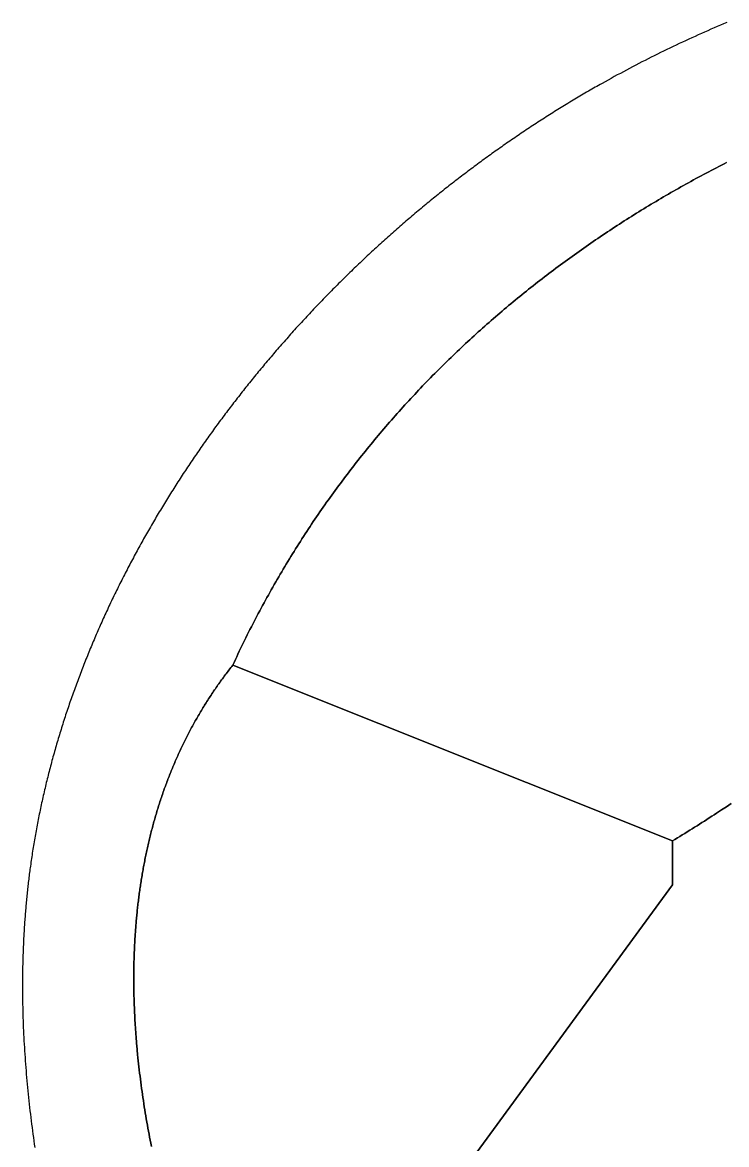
# Model space of a CAD drawing. Header units: millimetres. Extents: x -97041 to 275168, y -12500 to 263793.
# Drawn here: x -97041 to -78221, y 230085 to 260081 of the extents above; entities that cross this region are included whole.
import ezdxf

# ---------------------------------------------------------------- set-up
doc = ezdxf.new("R2010")
doc.units = ezdxf.units.MM
doc.layers.add('CLOSED_AREAS', color=7, linetype='Continuous')

msp = doc.modelspace()

# ---------------------------------------------------------------- linework, layer by layer
at = {"layer": 'CLOSED_AREAS'}
for points in [[(-78214.879, 260080.891), (-78300.154, 260044.794), (-78385.338, 260008.467), (-78470.429, 259971.909), (-78555.428, 259935.121), (-78640.333, 259898.1), (-78725.145, 259860.847), (-78809.862, 259823.361), (-78894.485, 259785.64), (-78979.013, 259747.685), (-79063.445, 259709.495), (-79147.78, 259671.068), (-79232.019, 259632.404), (-79316.161, 259593.502), (-79400.205, 259554.362), (-79484.151, 259514.982), (-79567.998, 259475.363), (-79651.745, 259435.503), (-79735.393, 259395.401), (-79818.941, 259355.057), (-79902.388, 259314.47), (-79985.733, 259273.64), (-80068.977, 259232.565), (-80152.118, 259191.245), (-80235.157, 259149.679), (-80318.092, 259107.867), (-80400.923, 259065.807), (-80483.65, 259023.499), (-80566.272, 258980.942), (-80648.789, 258938.135), (-80731.199, 258895.078), (-80813.504, 258851.77), (-80895.701, 258808.21), (-80977.791, 258764.398), (-81059.773, 258720.332), (-81141.647, 258676.013), (-81223.411, 258631.438), (-81305.067, 258586.608), (-81386.612, 258541.522), (-81468.047, 258496.178), (-81549.37, 258450.577), (-81595.223, 258424.724), (-81641.04, 258398.789), (-81686.821, 258372.772), (-81732.566, 258346.673), (-81778.274, 258320.492), (-81823.947, 258294.23), (-81869.583, 258267.886), (-81915.182, 258241.46), (-81960.745, 258214.954), (-82006.271, 258188.366), (-82051.759, 258161.697), (-82097.21, 258134.948), (-82142.624, 258108.118), (-82188, 258081.207), (-82233.339, 258054.215), (-82278.64, 258027.144), (-82323.902, 257999.992), (-82369.126, 257972.761), (-82414.312, 257945.449), (-82459.46, 257918.058), (-82504.569, 257890.587), (-82549.638, 257863.037), (-82594.669, 257835.407), (-82639.661, 257807.698), (-82684.613, 257779.91), (-82729.526, 257752.044), (-82774.399, 257724.098), (-82819.233, 257696.074), (-82864.026, 257667.971), (-82908.779, 257639.79), (-82953.492, 257611.531), (-82998.165, 257583.194), (-83042.797, 257554.779), (-83087.388, 257526.286), (-83131.938, 257497.715), (-83176.447, 257469.067), (-83220.915, 257440.341), (-83265.342, 257411.539), (-83309.727, 257382.659), (-83354.07, 257353.702), (-83398.372, 257324.668), (-83442.631, 257295.558), (-83486.848, 257266.371), (-83531.023, 257237.107), (-83575.155, 257207.768), (-83619.245, 257178.352), (-83663.292, 257148.86), (-83707.296, 257119.293), (-83751.257, 257089.649), (-83795.174, 257059.93), (-83839.048, 257030.136), (-83882.878, 257000.266), (-83926.665, 256970.321), (-83970.407, 256940.301), (-84014.106, 256910.207), (-84057.76, 256880.037), (-84101.37, 256849.793), (-84144.935, 256819.474), (-84188.456, 256789.081), (-84231.932, 256758.614), (-84275.362, 256728.072), (-84318.748, 256697.457), (-84362.088, 256666.768), (-84405.382, 256636.005), (-84448.631, 256605.169), (-84491.834, 256574.26), (-84534.991, 256543.277), (-84578.102, 256512.221), (-84621.167, 256481.092), (-84664.185, 256449.89), (-84707.156, 256418.616), (-84750.081, 256387.269), (-84792.958, 256355.85), (-84835.789, 256324.358), (-84878.572, 256292.794), (-84921.308, 256261.158), (-84963.996, 256229.451), (-85006.637, 256197.671), (-85049.23, 256165.82), (-85091.774, 256133.898), (-85134.271, 256101.904), (-85176.719, 256069.839), (-85219.118, 256037.704), (-85261.469, 256005.497), (-85303.771, 255973.219), (-85346.023, 255940.871), (-85388.227, 255908.452), (-85430.381, 255875.963), (-85472.486, 255843.404), (-85514.542, 255810.775), (-85556.547, 255778.076), (-85598.502, 255745.307), (-85640.408, 255712.468), (-85682.263, 255679.56), (-85724.067, 255646.583), (-85765.821, 255613.536), (-85807.525, 255580.42), (-85849.177, 255547.235), (-85890.778, 255513.982), (-85932.328, 255480.659), (-85973.827, 255447.268), (-86015.274, 255413.809), (-86056.669, 255380.282), (-86098.012, 255346.686), (-86139.304, 255313.022), (-86180.543, 255279.291), (-86221.73, 255245.492), (-86262.864, 255211.625), (-86303.946, 255177.691), (-86344.975, 255143.689), (-86385.951, 255109.62), (-86426.873, 255075.485), (-86467.743, 255041.282), (-86508.559, 255007.013), (-86549.321, 254972.677), (-86590.03, 254938.274), (-86630.684, 254903.805), (-86671.285, 254869.27), (-86711.831, 254834.669), (-86752.323, 254800.002), (-86792.761, 254765.27), (-86833.143, 254730.471), (-86873.471, 254695.607), (-86913.743, 254660.678), (-86953.961, 254625.683), (-86994.123, 254590.624), (-87034.23, 254555.499), (-87074.28, 254520.31), (-87114.275, 254485.056), (-87154.215, 254449.737), (-87194.097, 254414.354), (-87233.924, 254378.907), (-87273.694, 254343.395), (-87313.408, 254307.82), (-87353.064, 254272.181), (-87392.664, 254236.478), (-87432.206, 254200.711), (-87471.692, 254164.881), (-87511.12, 254128.988), (-87550.49, 254093.032), (-87589.803, 254057.012), (-87629.057, 254020.93), (-87668.254, 253984.785), (-87707.392, 253948.577), (-87746.472, 253912.307), (-87785.494, 253875.974), (-87824.456, 253839.58), (-87863.36, 253803.123), (-87902.205, 253766.604), (-87940.991, 253730.024), (-87979.717, 253693.382), (-88018.384, 253656.678), (-88056.991, 253619.913), (-88095.539, 253583.087), (-88134.026, 253546.2), (-88172.454, 253509.251), (-88210.821, 253472.242), (-88249.127, 253435.173), (-88287.373, 253398.042), (-88325.558, 253360.852), (-88363.683, 253323.601), (-88401.746, 253286.29), (-88439.748, 253248.919), (-88477.689, 253211.488), (-88515.568, 253173.997), (-88553.385, 253136.447), (-88591.14, 253098.837), (-88628.834, 253061.169), (-88666.465, 253023.441), (-88704.034, 252985.653), (-88741.54, 252947.808), (-88778.984, 252909.903), (-88816.365, 252871.94), (-88853.683, 252833.918), (-88890.938, 252795.838), (-88928.129, 252757.699), (-88965.257, 252719.503), (-89002.321, 252681.249), (-89039.322, 252642.937), (-89076.259, 252604.567), (-89113.131, 252566.14), (-89149.94, 252527.656), (-89186.684, 252489.114), (-89223.363, 252450.515), (-89259.977, 252411.859), (-89296.527, 252373.147), (-89333.012, 252334.377), (-89369.431, 252295.552), (-89405.785, 252256.669), (-89442.074, 252217.731), (-89478.297, 252178.736), (-89514.454, 252139.686), (-89550.545, 252100.58), (-89586.57, 252061.418), (-89622.528, 252022.2), (-89658.421, 251982.927), (-89694.246, 251943.598), (-89730.005, 251904.215), (-89765.696, 251864.776), (-89801.321, 251825.283), (-89836.878, 251785.735), (-89872.368, 251746.132), (-89907.791, 251706.475), (-89943.145, 251666.763), (-89978.432, 251626.998), (-90013.65, 251587.178), (-90048.801, 251547.304), (-90083.883, 251507.377), (-90118.896, 251467.396), (-90153.841, 251427.361), (-90188.717, 251387.273), (-90223.524, 251347.132), (-90258.262, 251306.938), (-90292.93, 251266.691), (-90327.529, 251226.391), (-90362.058, 251186.038), (-90396.518, 251145.633), (-90430.907, 251105.175), (-90465.226, 251064.665), (-90499.475, 251024.103), (-90533.654, 250983.489), (-90567.762, 250942.824), (-90601.799, 250902.106), (-90635.766, 250861.337), (-90669.661, 250820.517), (-90703.485, 250779.645), (-90737.237, 250738.722), (-90770.919, 250697.748), (-90804.528, 250656.723), (-90838.065, 250615.648), (-90871.531, 250574.522), (-90904.924, 250533.345), (-90938.245, 250492.118), (-90971.493, 250450.841), (-91004.669, 250409.514), (-91037.772, 250368.137), (-91070.802, 250326.711), (-91103.759, 250285.234), (-91136.642, 250243.708), (-91169.452, 250202.133), (-91202.188, 250160.509), (-91234.851, 250118.835), (-91267.44, 250077.113), (-91299.954, 250035.341), (-91332.395, 249993.521), (-91364.761, 249951.653), (-91397.052, 249909.736), (-91429.268, 249867.771), (-91461.41, 249825.758), (-91493.477, 249783.697), (-91525.468, 249741.588), (-91557.384, 249699.431), (-91589.225, 249657.227), (-91620.99, 249614.975), (-91652.679, 249572.676), (-91684.292, 249530.33), (-91715.829, 249487.937), (-91747.29, 249445.497), (-91778.674, 249403.01), (-91809.981, 249360.477), (-91841.212, 249317.897), (-91872.365, 249275.271), (-91903.442, 249232.599), (-91934.441, 249189.88), (-91965.363, 249147.116), (-91996.208, 249104.306), (-92026.974, 249061.451), (-92057.663, 249018.549), (-92088.274, 248975.603), (-92118.806, 248932.611), (-92149.26, 248889.575), (-92179.635, 248846.493), (-92209.932, 248803.367), (-92240.15, 248760.196), (-92270.289, 248716.98), (-92300.349, 248673.72), (-92330.329, 248630.416), (-92360.23, 248587.067), (-92390.051, 248543.675), (-92419.793, 248500.239), (-92449.454, 248456.759), (-92479.035, 248413.236), (-92508.537, 248369.669), (-92537.957, 248326.059), (-92567.297, 248282.405), (-92596.556, 248238.709), (-92625.735, 248194.97), (-92654.832, 248151.188), (-92683.848, 248107.364), (-92712.783, 248063.497), (-92741.636, 248019.588), (-92770.407, 247975.637), (-92799.096, 247931.643), (-92827.704, 247887.608), (-92856.229, 247843.531), (-92884.672, 247799.412), (-92913.032, 247755.252), (-92941.31, 247711.051), (-92969.505, 247666.808), (-92997.617, 247622.524), (-93025.646, 247578.199), (-93053.591, 247533.834), (-93081.453, 247489.428), (-93109.232, 247444.981), (-93136.926, 247400.494), (-93164.537, 247355.967), (-93192.063, 247311.4), (-93219.506, 247266.792), (-93246.864, 247222.145), (-93274.137, 247177.458), (-93301.326, 247132.732), (-93328.429, 247087.966), (-93355.448, 247043.161), (-93382.381, 246998.317), (-93409.23, 246953.433), (-93435.992, 246908.511), (-93462.669, 246863.551), (-93489.26, 246818.551), (-93515.765, 246773.513), (-93542.184, 246728.437), (-93568.517, 246683.323), (-93594.763, 246638.171), (-93620.922, 246592.98), (-93646.995, 246547.752), (-93672.98, 246502.487), (-93698.879, 246457.184), (-93724.69, 246411.843), (-93750.414, 246366.466), (-93776.051, 246321.051), (-93801.599, 246275.599), (-93827.06, 246230.111), (-93852.433, 246184.586), (-93877.717, 246139.024), (-93902.913, 246093.426), (-93928.02, 246047.792), (-93953.039, 246002.122), (-93977.969, 245956.416), (-94002.81, 245910.674), (-94027.562, 245864.896), (-94052.224, 245819.083), (-94076.797, 245773.234), (-94101.28, 245727.35), (-94125.674, 245681.431), (-94149.977, 245635.477), (-94174.19, 245589.488), (-94198.313, 245543.464), (-94222.346, 245497.406), (-94246.288, 245451.313), (-94270.139, 245405.186), (-94293.9, 245359.025), (-94317.569, 245312.83), (-94341.147, 245266.601), (-94364.633, 245220.338), (-94388.028, 245174.042), (-94411.332, 245127.712), (-94434.543, 245081.349), (-94457.663, 245034.952), (-94480.69, 244988.523), (-94503.625, 244942.06), (-94526.467, 244895.565), (-94549.217, 244849.037), (-94571.874, 244802.477), (-94594.438, 244755.884), (-94616.908, 244709.259), (-94639.286, 244662.602), (-94661.57, 244615.913), (-94683.76, 244569.192), (-94705.857, 244522.44), (-94727.859, 244475.656), (-94749.768, 244428.84), (-94771.582, 244381.994), (-94793.302, 244335.116), (-94814.928, 244288.207), (-94836.458, 244241.267), (-94857.894, 244194.297), (-94879.235, 244147.296), (-94900.48, 244100.265), (-94921.63, 244053.203), (-94942.685, 244006.111), (-94963.644, 243958.989), (-94984.507, 243911.837), (-95005.274, 243864.656), (-95025.944, 243817.445), (-95046.519, 243770.204), (-95066.997, 243722.934), (-95087.379, 243675.635), (-95107.663, 243628.307), (-95127.851, 243580.95), (-95147.942, 243533.564), (-95167.935, 243486.149), (-95187.831, 243438.706), (-95207.629, 243391.235), (-95227.33, 243343.735), (-95246.932, 243296.208), (-95266.437, 243248.652), (-95285.843, 243201.069), (-95305.151, 243153.457), (-95324.361, 243105.819), (-95343.471, 243058.153), (-95362.483, 243010.459), (-95381.396, 242962.739), (-95400.21, 242914.991), (-95418.924, 242867.217), (-95437.539, 242819.416), (-95456.054, 242771.589), (-95474.47, 242723.735), (-95492.785, 242675.854), (-95511, 242627.948), (-95529.115, 242580.015), (-95547.13, 242532.057), (-95565.044, 242484.073), (-95582.857, 242436.063), (-95600.57, 242388.028), (-95618.181, 242339.968), (-95635.691, 242291.882), (-95653.099, 242243.771), (-95670.406, 242195.635), (-95687.612, 242147.475), (-95704.715, 242099.29), (-95721.717, 242051.08), (-95738.616, 242002.846), (-95755.413, 241954.588), (-95772.107, 241906.306), (-95788.699, 241858), (-95805.188, 241809.67), (-95821.573, 241761.316), (-95837.856, 241712.939), (-95854.036, 241664.538), (-95870.112, 241616.115), (-95886.084, 241567.668), (-95901.952, 241519.198), (-95917.717, 241470.705), (-95933.378, 241422.189), (-95948.934, 241373.651), (-95964.386, 241325.091), (-95979.733, 241276.508), (-95994.976, 241227.903), (-96010.113, 241179.276), (-96025.146, 241130.627), (-96040.073, 241081.957), (-96054.896, 241033.265), (-96069.612, 240984.551), (-96084.223, 240935.816), (-96098.728, 240887.06), (-96113.127, 240838.283), (-96127.42, 240789.485), (-96141.606, 240740.666), (-96155.686, 240691.826), (-96169.66, 240642.966), (-96183.527, 240594.086), (-96197.286, 240545.185), (-96210.939, 240496.265), (-96224.484, 240447.324), (-96237.922, 240398.364), (-96251.252, 240349.384), (-96264.475, 240300.384), (-96277.589, 240251.365), (-96290.596, 240202.327), (-96303.494, 240153.27), (-96316.284, 240104.193), (-96328.966, 240055.098), (-96341.538, 240005.984), (-96354.002, 239956.852), (-96366.357, 239907.701), (-96378.603, 239858.532), (-96390.739, 239809.345), (-96402.766, 239760.139), (-96414.683, 239710.916), (-96426.491, 239661.675), (-96438.188, 239612.417), (-96449.775, 239563.141), (-96461.252, 239513.848), (-96472.619, 239464.537), (-96483.875, 239415.21), (-96495.02, 239365.865), (-96506.054, 239316.504), (-96516.977, 239267.126), (-96527.789, 239217.732), (-96538.49, 239168.321), (-96549.079, 239118.894), (-96559.556, 239069.451), (-96569.922, 239019.993), (-96580.175, 238970.518), (-96590.316, 238921.028), (-96600.345, 238871.522), (-96610.261, 238822.001), (-96620.065, 238772.464), (-96629.756, 238722.912), (-96639.334, 238673.346), (-96648.798, 238623.764), (-96658.15, 238574.168), (-96667.388, 238524.558), (-96676.512, 238474.933), (-96685.523, 238425.293), (-96694.419, 238375.64), (-96703.202, 238325.972), (-96711.87, 238276.291), (-96720.424, 238226.596), (-96728.863, 238176.887), (-96737.188, 238127.165), (-96745.397, 238077.429), (-96753.492, 238027.681), (-96761.471, 237977.919), (-96769.335, 237928.144), (-96777.084, 237878.357), (-96784.717, 237828.557), (-96792.234, 237778.745), (-96799.635, 237728.92), (-96806.92, 237679.083), (-96814.088, 237629.234), (-96821.14, 237579.373), (-96828.075, 237529.5), (-96834.051, 237485.828), (-96839.938, 237442.146), (-96845.736, 237398.456), (-96851.444, 237354.758), (-96857.064, 237311.05), (-96862.595, 237267.334), (-96868.038, 237223.609), (-96873.392, 237179.875), (-96878.659, 237136.133), (-96883.838, 237092.382), (-96888.929, 237048.622), (-96893.932, 237004.854), (-96898.849, 236961.078), (-96903.678, 236917.293), (-96908.42, 236873.5), (-96913.076, 236829.698), (-96917.645, 236785.888), (-96922.127, 236742.07), (-96926.524, 236698.244), (-96930.835, 236654.409), (-96935.059, 236610.567), (-96939.198, 236566.716), (-96943.252, 236522.857), (-96947.221, 236478.99), (-96951.104, 236435.115), (-96954.903, 236391.232), (-96958.617, 236347.342), (-96962.246, 236303.443), (-96965.792, 236259.536), (-96969.253, 236215.622), (-96972.63, 236171.7), (-96975.923, 236127.771), (-96979.133, 236083.833), (-96982.26, 236039.888), (-96985.303, 235995.935), (-96988.263, 235951.975), (-96991.141, 235908.008), (-96993.936, 235864.032), (-96996.648, 235820.05), (-96999.279, 235776.06), (-97001.827, 235732.062), (-97004.293, 235688.058), (-97006.678, 235644.046), (-97008.981, 235600.027), (-97011.203, 235556), (-97013.344, 235511.967), (-97015.403, 235467.926), (-97017.383, 235423.878), (-97019.281, 235379.823), (-97021.099, 235335.761), (-97022.837, 235291.693), (-97024.495, 235247.617), (-97026.073, 235203.534), (-97027.572, 235159.445), (-97028.991, 235115.349), (-97030.33, 235071.245), (-97031.591, 235027.136), (-97032.773, 234983.019), (-97033.876, 234938.896), (-97034.901, 234894.766), (-97035.847, 234850.63), (-97036.715, 234806.487), (-97037.505, 234762.338), (-97038.218, 234718.182), (-97038.853, 234674.02), (-97039.41, 234629.852), (-97039.89, 234585.677), (-97040.294, 234541.495), (-97040.62, 234497.308), (-97040.87, 234453.114), (-97041.043, 234408.915), (-97041.14, 234364.709), (-97041.161, 234320.496), (-97041.106, 234276.278), (-97040.976, 234232.054), (-97040.769, 234187.824), (-97040.488, 234143.588), (-97040.131, 234099.346), (-97039.193, 234010.845), (-97037.957, 233922.32), (-97036.423, 233833.772), (-97034.595, 233745.202), (-97032.472, 233656.61), (-97030.057, 233567.996), (-97027.351, 233479.361), (-97024.356, 233390.704), (-97021.073, 233302.026), (-97017.503, 233213.328), (-97013.649, 233124.609), (-97009.511, 233035.871), (-97005.091, 232947.112), (-97000.39, 232858.335), (-96995.411, 232769.538), (-96990.154, 232680.723), (-96984.621, 232591.889), (-96978.814, 232503.037), (-96972.734, 232414.167), (-96966.382, 232325.28), (-96959.76, 232236.376), (-96952.87, 232147.455), (-96945.713, 232058.517), (-96938.29, 231969.563), (-96930.603, 231880.594), (-96922.653, 231791.608), (-96914.443, 231702.608), (-96905.973, 231613.593), (-96897.245, 231524.562), (-96888.26, 231435.518), (-96879.02, 231346.46), (-96869.527, 231257.388), (-96859.781, 231168.302), (-96849.785, 231079.204), (-96839.54, 230990.093), (-96829.047, 230900.969), (-96818.308, 230811.833), (-96807.325, 230722.686), (-96796.098, 230633.527), (-96784.63, 230544.357), (-96772.921, 230455.176), (-96760.974, 230365.985), (-96748.79, 230276.783), (-96736.37, 230187.571), (-96723.715, 230098.35), (-96710.828, 230009.12)], [(-93594.172, 230036.944), (-93610.233, 230118.062), (-93626.052, 230199.239), (-93641.628, 230280.473), (-93656.959, 230361.764), (-93672.042, 230443.108), (-93686.876, 230524.504), (-93701.459, 230605.95), (-93715.787, 230687.444), (-93729.86, 230768.984), (-93743.676, 230850.569), (-93757.231, 230932.196), (-93770.525, 231013.864), (-93783.555, 231095.57), (-93796.319, 231177.314), (-93808.815, 231259.092), (-93821.04, 231340.903), (-93832.994, 231422.745), (-93844.674, 231504.616), (-93856.077, 231586.515), (-93867.203, 231668.439), (-93878.047, 231750.387), (-93888.61, 231832.356), (-93898.888, 231914.345), (-93908.88, 231996.352), (-93918.583, 232078.375), (-93927.996, 232160.412), (-93937.116, 232242.461), (-93945.941, 232324.521), (-93954.469, 232406.589), (-93962.699, 232488.663), (-93966.701, 232529.702), (-93970.628, 232570.742), (-93974.479, 232611.783), (-93978.254, 232652.824), (-93981.953, 232693.865), (-93985.575, 232734.906), (-93989.121, 232775.947), (-93992.589, 232816.988), (-93995.981, 232858.027), (-93999.295, 232899.066), (-94002.531, 232940.104), (-94005.688, 232981.14), (-94008.768, 233022.174), (-94011.769, 233063.207), (-94014.692, 233104.237), (-94017.535, 233145.265), (-94020.299, 233186.29), (-94022.983, 233227.313), (-94025.588, 233268.332), (-94028.112, 233309.348), (-94030.556, 233350.361), (-94032.92, 233391.369), (-94035.203, 233432.374), (-94037.404, 233473.374), (-94039.524, 233514.37), (-94041.563, 233555.361), (-94043.519, 233596.347), (-94045.394, 233637.328), (-94047.186, 233678.303), (-94048.896, 233719.273), (-94050.522, 233760.236), (-94052.066, 233801.194), (-94053.526, 233842.145), (-94054.902, 233883.089), (-94056.194, 233924.027), (-94057.402, 233964.957), (-94058.526, 234005.88), (-94059.565, 234046.796), (-94060.519, 234087.703), (-94061.388, 234128.603), (-94062.171, 234169.494), (-94062.869, 234210.377), (-94063.481, 234251.251), (-94064.006, 234292.115), (-94064.445, 234332.971), (-94064.797, 234373.817), (-94065.062, 234414.654), (-94065.24, 234455.48), (-94065.33, 234496.296), (-94065.333, 234537.102), (-94065.247, 234577.897), (-94065.073, 234618.682), (-94064.811, 234659.455), (-94064.46, 234700.216), (-94064.02, 234740.967), (-94063.49, 234781.705), (-94062.871, 234822.431), (-94062.162, 234863.145), (-94061.363, 234903.846), (-94060.473, 234944.535), (-94059.493, 234985.21), (-94058.422, 235025.872), (-94057.26, 235066.521), (-94056.007, 235107.156), (-94054.662, 235147.777), (-94053.225, 235188.383), (-94051.695, 235228.976), (-94050.074, 235269.553), (-94048.36, 235310.116), (-94046.553, 235350.663), (-94044.652, 235391.195), (-94042.659, 235431.712), (-94040.571, 235472.212), (-94038.39, 235512.697), (-94036.114, 235553.165), (-94033.744, 235593.616), (-94031.279, 235634.051), (-94028.72, 235674.469), (-94026.065, 235714.869), (-94023.314, 235755.252), (-94020.468, 235795.617), (-94017.526, 235835.964), (-94014.487, 235876.292), (-94011.352, 235916.603), (-94008.121, 235956.894), (-94004.792, 235997.167), (-94001.366, 236037.421), (-93997.842, 236077.655), (-93994.221, 236117.869), (-93990.502, 236158.063), (-93986.684, 236198.238), (-93982.767, 236238.392), (-93978.752, 236278.525), (-93974.638, 236318.638), (-93970.425, 236358.729), (-93966.111, 236398.799), (-93961.698, 236438.848), (-93957.185, 236478.875), (-93952.572, 236518.879), (-93947.858, 236558.862), (-93943.043, 236598.822), (-93938.127, 236638.759), (-93933.109, 236678.674), (-93927.99, 236718.565), (-93922.769, 236758.432), (-93917.446, 236798.276), (-93912.02, 236838.096), (-93906.492, 236877.892), (-93900.861, 236917.664), (-93895.126, 236957.411), (-93889.288, 236997.133), (-93883.347, 237036.83), (-93877.301, 237076.501), (-93871.152, 237116.147), (-93864.897, 237155.768), (-93858.538, 237195.362), (-93852.075, 237234.93), (-93845.505, 237274.471), (-93838.831, 237313.986), (-93832.05, 237353.473), (-93825.164, 237392.934), (-93818.171, 237432.367), (-93811.072, 237471.772), (-93803.866, 237511.149), (-93796.553, 237550.499), (-93789.133, 237589.819), (-93781.605, 237629.111), (-93773.969, 237668.375), (-93766.225, 237707.609), (-93758.373, 237746.813), (-93750.413, 237785.989), (-93742.343, 237825.134), (-93734.165, 237864.249), (-93725.877, 237903.334), (-93717.479, 237942.388), (-93708.972, 237981.412), (-93700.354, 238020.405), (-93691.626, 238059.366), (-93682.788, 238098.296), (-93673.838, 238137.194), (-93664.778, 238176.06), (-93655.606, 238214.894), (-93646.322, 238253.696), (-93636.927, 238292.465), (-93627.419, 238331.201), (-93617.799, 238369.904), (-93608.066, 238408.573), (-93598.22, 238447.209), (-93588.261, 238485.811), (-93578.189, 238524.379), (-93568.003, 238562.913), (-93557.703, 238601.412), (-93547.289, 238639.876), (-93536.76, 238678.305), (-93526.116, 238716.699), (-93515.358, 238755.058), (-93504.484, 238793.381), (-93493.495, 238831.667), (-93482.39, 238869.918), (-93471.169, 238908.132), (-93459.831, 238946.309), (-93448.377, 238984.45), (-93436.807, 239022.553), (-93425.119, 239060.619), (-93413.314, 239098.647), (-93401.391, 239136.638), (-93389.351, 239174.59), (-93377.192, 239212.504), (-93364.916, 239250.379), (-93352.52, 239288.216), (-93340.006, 239326.014), (-93327.373, 239363.772), (-93314.62, 239401.49), (-93301.748, 239439.169), (-93288.755, 239476.808), (-93275.643, 239514.407), (-93262.41, 239551.965), (-93249.057, 239589.483), (-93235.583, 239626.959), (-93221.987, 239664.395), (-93208.271, 239701.789), (-93194.432, 239739.141), (-93180.472, 239776.452), (-93166.389, 239813.72), (-93152.184, 239850.946), (-93137.856, 239888.129), (-93123.406, 239925.27), (-93108.832, 239962.367), (-93094.134, 239999.421), (-93079.313, 240036.432), (-93064.368, 240073.399), (-93049.299, 240110.321), (-93034.105, 240147.2), (-93018.787, 240184.034), (-93003.343, 240220.823), (-92987.774, 240257.568), (-92972.08, 240294.267), (-92956.26, 240330.921), (-92940.314, 240367.529), (-92924.241, 240404.091), (-92908.042, 240440.607), (-92891.717, 240477.076), (-92875.264, 240513.499), (-92858.684, 240549.875), (-92841.976, 240586.204), (-92825.14, 240622.486), (-92808.177, 240658.72), (-92791.085, 240694.906), (-92773.864, 240731.045), (-92756.515, 240767.135), (-92739.036, 240803.176), (-92721.428, 240839.169), (-92703.691, 240875.113), (-92685.823, 240911.007), (-92667.826, 240946.852), (-92649.698, 240982.648), (-92631.439, 241018.393), (-92613.05, 241054.088), (-92594.529, 241089.733), (-92575.877, 241125.328), (-92557.093, 241160.871), (-92538.178, 241196.363), (-92519.13, 241231.804), (-92499.949, 241267.193), (-92480.636, 241302.531), (-92461.19, 241337.816), (-92441.611, 241373.049), (-92421.898, 241408.23), (-92402.052, 241443.358), (-92382.071, 241478.433), (-92361.957, 241513.454), (-92341.708, 241548.422), (-92321.324, 241583.337), (-92300.805, 241618.197), (-92280.15, 241653.003), (-92259.361, 241687.755), (-92238.435, 241722.452), (-92217.374, 241757.095), (-92196.176, 241791.682), (-92174.841, 241826.213), (-92153.37, 241860.69), (-92131.762, 241895.11), (-92110.016, 241929.474), (-92088.133, 241963.782), (-92066.112, 241998.033), (-92043.952, 242032.228), (-92021.655, 242066.365), (-91999.219, 242100.446), (-91976.644, 242134.468), (-91953.93, 242168.433), (-91931.076, 242202.341), (-91908.083, 242236.189), (-91884.95, 242269.98), (-91861.677, 242303.711), (-91838.263, 242337.384), (-91814.709, 242370.998), (-91791.014, 242404.552), (-91767.177, 242438.047), (-91743.199, 242471.482), (-91719.08, 242504.856), (-91694.819, 242538.171), (-91670.415, 242571.424), (-91645.869, 242604.617), (-91621.18, 242637.749), (-91596.348, 242670.82), (-91571.373, 242703.829), (-91546.255, 242736.776), (-91520.993, 242769.661), (-91495.586, 242802.485), (-91470.036, 242835.245), (-91444.341, 242867.943), (-91418.501, 242900.578), (-91384.297, 242974.731), (-91349.904, 243048.72), (-91315.323, 243122.545), (-91280.553, 243196.206), (-91245.595, 243269.702), (-91210.45, 243343.035), (-91175.119, 243416.204), (-91139.6, 243489.209), (-91103.896, 243562.049), (-91068.005, 243634.726), (-91031.929, 243707.24), (-90995.669, 243779.589), (-90959.223, 243851.775), (-90922.594, 243923.797), (-90885.78, 243995.656), (-90848.784, 244067.351), (-90811.604, 244138.882), (-90774.242, 244210.25), (-90736.697, 244281.454), (-90698.971, 244352.496), (-90661.064, 244423.373), (-90622.975, 244494.088), (-90584.706, 244564.639), (-90546.257, 244635.027), (-90507.627, 244705.252), (-90468.819, 244775.313), (-90429.831, 244845.212), (-90390.665, 244914.948), (-90351.321, 244984.52), (-90311.799, 245053.93), (-90272.099, 245123.177), (-90232.223, 245192.261), (-90192.17, 245261.182), (-90151.941, 245329.94), (-90111.536, 245398.536), (-90070.955, 245466.969), (-90030.2, 245535.239), (-89989.27, 245603.347), (-89948.166, 245671.292), (-89906.888, 245739.075), (-89865.437, 245806.695), (-89823.812, 245874.153), (-89782.015, 245941.448), (-89740.046, 246008.581), (-89697.905, 246075.552), (-89655.593, 246142.361), (-89613.11, 246209.007), (-89570.456, 246275.491), (-89527.632, 246341.814), (-89484.638, 246407.974), (-89441.475, 246473.972), (-89398.143, 246539.808), (-89354.642, 246605.482), (-89310.973, 246670.995), (-89267.136, 246736.345), (-89223.132, 246801.534), (-89178.961, 246866.561), (-89134.623, 246931.426), (-89090.119, 246996.13), (-89045.449, 247060.672), (-89000.614, 247125.053), (-88955.614, 247189.272), (-88910.449, 247253.329), (-88865.12, 247317.225), (-88819.628, 247380.96), (-88773.971, 247444.534), (-88728.152, 247507.946), (-88682.171, 247571.197), (-88636.027, 247634.286), (-88589.721, 247697.215), (-88543.254, 247759.982), (-88496.626, 247822.588), (-88449.837, 247885.034), (-88402.888, 247947.318), (-88355.78, 248009.441), (-88308.512, 248071.404), (-88261.085, 248133.205), (-88213.499, 248194.846), (-88165.755, 248256.326), (-88117.853, 248317.646), (-88069.794, 248378.804), (-88021.578, 248439.802), (-87973.206, 248500.64), (-87924.677, 248561.317), (-87875.992, 248621.833), (-87827.152, 248682.189), (-87778.157, 248742.385), (-87729.007, 248802.42), (-87679.704, 248862.295), (-87630.246, 248922.01), (-87580.635, 248981.564), (-87530.871, 249040.959), (-87480.954, 249100.193), (-87430.885, 249159.267), (-87380.665, 249218.181), (-87330.293, 249276.935), (-87279.77, 249335.529), (-87229.096, 249393.963), (-87178.272, 249452.237), (-87127.298, 249510.352), (-87076.175, 249568.307), (-87024.903, 249626.102), (-86973.483, 249683.737), (-86921.914, 249741.212), (-86870.197, 249798.528), (-86818.333, 249855.685), (-86766.322, 249912.682), (-86714.164, 249969.519), (-86661.86, 250026.198), (-86609.411, 250082.716), (-86556.816, 250139.076), (-86504.075, 250195.276), (-86451.191, 250251.317), (-86398.162, 250307.198), (-86344.989, 250362.921), (-86291.673, 250418.484), (-86238.214, 250473.889), (-86184.612, 250529.134), (-86130.868, 250584.22), (-86076.982, 250639.148), (-86022.955, 250693.916), (-85968.787, 250748.526), (-85914.478, 250802.977), (-85860.029, 250857.269), (-85805.441, 250911.403), (-85750.712, 250965.377), (-85695.845, 251019.194), (-85640.839, 251072.851), (-85585.695, 251126.35), (-85530.414, 251179.691), (-85474.994, 251232.873), (-85419.438, 251285.897), (-85363.745, 251338.762), (-85307.916, 251391.469), (-85251.951, 251444.018), (-85195.851, 251496.409), (-85139.616, 251548.641), (-85083.246, 251600.716), (-85026.742, 251652.632), (-84970.104, 251704.39), (-84913.332, 251755.991), (-84856.428, 251807.433), (-84799.391, 251858.717), (-84742.222, 251909.844), (-84684.921, 251960.813), (-84627.488, 252011.624), (-84569.925, 252062.277), (-84512.231, 252112.773), (-84454.407, 252163.11), (-84396.453, 252213.291), (-84338.369, 252263.314), (-84280.157, 252313.179), (-84221.816, 252362.887), (-84163.346, 252412.437), (-84104.749, 252461.83), (-84046.025, 252511.066), (-83987.173, 252560.145), (-83928.195, 252609.066), (-83869.091, 252657.83), (-83809.86, 252706.437), (-83750.505, 252754.887), (-83691.024, 252803.179), (-83631.419, 252851.315), (-83571.689, 252899.294), (-83511.836, 252947.116), (-83451.859, 252994.781), (-83391.76, 253042.289), (-83331.537, 253089.64), (-83271.193, 253136.835), (-83210.726, 253183.873), (-83150.139, 253230.754), (-83089.43, 253277.479), (-83028.6, 253324.047), (-82967.651, 253370.459), (-82906.581, 253416.714), (-82845.392, 253462.813), (-82784.084, 253508.755), (-82722.658, 253554.541), (-82661.113, 253600.171), (-82599.45, 253645.644), (-82537.67, 253690.961), (-82475.773, 253736.122), (-82413.76, 253781.127), (-82351.63, 253825.976), (-82289.384, 253870.669), (-82227.023, 253915.206), (-82164.547, 253959.587), (-82101.956, 254003.812), (-82039.251, 254047.881), (-81976.432, 254091.794), (-81913.5, 254135.552), (-81850.455, 254179.154), (-81787.297, 254222.6), (-81724.027, 254265.891), (-81660.645, 254309.026), (-81597.152, 254352.005), (-81533.547, 254394.829), (-81469.832, 254437.498), (-81406.007, 254480.011), (-81342.072, 254522.369), (-81278.028, 254564.572), (-81213.874, 254606.619), (-81149.612, 254648.511), (-81085.242, 254690.248), (-81020.764, 254731.829), (-80956.178, 254773.256), (-80891.485, 254814.527), (-80826.686, 254855.644), (-80761.781, 254896.606), (-80696.769, 254937.412), (-80631.653, 254978.064), (-80566.431, 255018.561), (-80501.104, 255058.903), (-80435.674, 255099.091), (-80370.139, 255139.124), (-80304.501, 255179.002), (-80238.761, 255218.725), (-80172.917, 255258.294), (-80106.971, 255297.709), (-80040.924, 255336.969), (-79974.775, 255376.074), (-79908.525, 255415.026), (-79842.174, 255453.823), (-79775.723, 255492.465), (-79709.172, 255530.954), (-79642.522, 255569.288), (-79575.773, 255607.468), (-79508.925, 255645.494), (-79441.979, 255683.366), (-79374.935, 255721.083), (-79307.794, 255758.647), (-79240.555, 255796.057), (-79173.22, 255833.313), (-79105.789, 255870.415), (-79038.262, 255907.364), (-78970.639, 255944.159), (-78902.922, 255980.799), (-78835.11, 256017.287), (-78767.203, 256053.62), (-78699.203, 256089.801), (-78631.109, 256125.827), (-78562.923, 256161.7), (-78494.643, 256197.42), (-78426.272, 256232.986), (-78357.808, 256268.399), (-78289.254, 256303.659), (-78220.608, 256338.765)], [(-78220.608, 256338.765), (-78289.254, 256303.659), (-78357.808, 256268.399), (-78426.272, 256232.986), (-78494.643, 256197.42), (-78562.923, 256161.7), (-78631.109, 256125.827), (-78699.203, 256089.801), (-78767.203, 256053.62), (-78835.11, 256017.287), (-78902.922, 255980.799), (-78970.639, 255944.159), (-79038.262, 255907.364), (-79105.789, 255870.415), (-79173.22, 255833.313), (-79240.555, 255796.057), (-79307.794, 255758.647), (-79374.935, 255721.083), (-79441.979, 255683.366), (-79508.925, 255645.494), (-79575.773, 255607.468), (-79642.522, 255569.288), (-79709.172, 255530.954), (-79775.723, 255492.465), (-79842.174, 255453.823), (-79908.525, 255415.026), (-79974.775, 255376.074), (-80040.924, 255336.969), (-80106.971, 255297.709), (-80172.917, 255258.294), (-80238.761, 255218.725), (-80304.501, 255179.002), (-80370.139, 255139.124), (-80435.674, 255099.091), (-80501.104, 255058.903), (-80566.431, 255018.561), (-80631.653, 254978.064), (-80696.769, 254937.412), (-80761.781, 254896.606), (-80826.686, 254855.644), (-80891.485, 254814.527), (-80956.178, 254773.256), (-81020.764, 254731.829), (-81085.242, 254690.248), (-81149.612, 254648.511), (-81213.874, 254606.619), (-81278.028, 254564.572), (-81342.072, 254522.369), (-81406.007, 254480.011), (-81469.832, 254437.498), (-81533.547, 254394.829), (-81597.152, 254352.005), (-81660.645, 254309.026), (-81724.027, 254265.891), (-81787.297, 254222.6), (-81850.455, 254179.154), (-81913.5, 254135.552), (-81976.432, 254091.794), (-82039.251, 254047.881), (-82101.956, 254003.812), (-82164.547, 253959.587), (-82227.023, 253915.206), (-82289.384, 253870.669), (-82351.63, 253825.976), (-82413.76, 253781.127), (-82475.773, 253736.122), (-82537.67, 253690.961), (-82599.45, 253645.644), (-82661.113, 253600.171), (-82722.658, 253554.541), (-82784.084, 253508.755), (-82845.392, 253462.813), (-82906.581, 253416.714), (-82967.651, 253370.459), (-83028.6, 253324.047), (-83089.43, 253277.479), (-83150.139, 253230.754), (-83210.726, 253183.873), (-83271.193, 253136.835), (-83331.537, 253089.64), (-83391.76, 253042.289), (-83451.859, 252994.781), (-83511.836, 252947.116), (-83571.689, 252899.294), (-83631.419, 252851.315), (-83691.024, 252803.179), (-83750.505, 252754.887), (-83809.86, 252706.437), (-83869.091, 252657.83), (-83928.195, 252609.066), (-83987.173, 252560.145), (-84046.025, 252511.066), (-84104.749, 252461.83), (-84163.346, 252412.437), (-84221.816, 252362.887), (-84280.157, 252313.179), (-84338.369, 252263.314), (-84396.453, 252213.291), (-84454.407, 252163.11), (-84512.231, 252112.773), (-84569.925, 252062.277), (-84627.488, 252011.624), (-84684.921, 251960.813), (-84742.222, 251909.844), (-84799.391, 251858.717), (-84856.428, 251807.433), (-84913.332, 251755.991), (-84970.104, 251704.39), (-85026.742, 251652.632), (-85083.246, 251600.716), (-85139.616, 251548.641), (-85195.851, 251496.409), (-85251.951, 251444.018), (-85307.916, 251391.469), (-85363.745, 251338.762), (-85419.438, 251285.897), (-85474.994, 251232.873), (-85530.414, 251179.691), (-85585.695, 251126.35), (-85640.839, 251072.851), (-85695.845, 251019.194), (-85750.712, 250965.377), (-85805.441, 250911.403), (-85860.029, 250857.269), (-85914.478, 250802.977), (-85968.787, 250748.526), (-86022.955, 250693.916), (-86076.982, 250639.148), (-86130.868, 250584.22), (-86184.612, 250529.134), (-86238.214, 250473.889), (-86291.673, 250418.484), (-86344.989, 250362.921), (-86398.162, 250307.198), (-86451.191, 250251.317), (-86504.075, 250195.276), (-86556.816, 250139.076), (-86609.411, 250082.716), (-86661.86, 250026.198), (-86714.164, 249969.519), (-86766.322, 249912.682), (-86818.333, 249855.685), (-86870.197, 249798.528), (-86921.914, 249741.212), (-86973.483, 249683.737), (-87024.903, 249626.102), (-87076.175, 249568.307), (-87127.298, 249510.352), (-87178.272, 249452.237), (-87229.096, 249393.963), (-87279.77, 249335.529), (-87330.293, 249276.935), (-87380.665, 249218.181), (-87430.885, 249159.267), (-87480.954, 249100.193), (-87530.871, 249040.959), (-87580.635, 248981.564), (-87630.246, 248922.01), (-87679.704, 248862.295), (-87729.007, 248802.42), (-87778.157, 248742.385), (-87827.152, 248682.189), (-87875.992, 248621.833), (-87924.677, 248561.317), (-87973.206, 248500.64), (-88021.578, 248439.802), (-88069.794, 248378.804), (-88117.853, 248317.646), (-88165.755, 248256.326), (-88213.499, 248194.846), (-88261.085, 248133.205), (-88308.512, 248071.404), (-88355.78, 248009.441), (-88402.888, 247947.318), (-88449.837, 247885.034), (-88496.626, 247822.588), (-88543.254, 247759.982), (-88589.721, 247697.215), (-88636.027, 247634.286), (-88682.171, 247571.197), (-88728.152, 247507.946), (-88773.971, 247444.534), (-88819.628, 247380.96), (-88865.12, 247317.225), (-88910.449, 247253.329), (-88955.614, 247189.272), (-89000.614, 247125.053), (-89045.449, 247060.672), (-89090.119, 246996.13), (-89134.623, 246931.426), (-89178.961, 246866.561), (-89223.132, 246801.534), (-89267.136, 246736.345), (-89310.973, 246670.995), (-89354.642, 246605.482), (-89398.143, 246539.808), (-89441.475, 246473.972), (-89484.638, 246407.974), (-89527.632, 246341.814), (-89570.456, 246275.491), (-89613.11, 246209.007), (-89655.593, 246142.361), (-89697.905, 246075.552), (-89740.046, 246008.581), (-89782.015, 245941.448), (-89823.812, 245874.153), (-89865.437, 245806.695), (-89906.888, 245739.075), (-89948.166, 245671.292), (-89989.27, 245603.347), (-90030.2, 245535.239), (-90070.955, 245466.969), (-90111.536, 245398.536), (-90151.941, 245329.94), (-90192.17, 245261.182), (-90232.223, 245192.261), (-90272.099, 245123.177), (-90311.799, 245053.93), (-90351.321, 244984.52), (-90390.665, 244914.948), (-90429.831, 244845.212), (-90468.819, 244775.313), (-90507.627, 244705.252), (-90546.257, 244635.027), (-90584.706, 244564.639), (-90622.975, 244494.088), (-90661.064, 244423.373), (-90698.971, 244352.496), (-90736.697, 244281.454), (-90774.242, 244210.25), (-90811.604, 244138.882), (-90848.784, 244067.351), (-90885.78, 243995.656), (-90922.594, 243923.797), (-90959.223, 243851.775), (-90995.669, 243779.589), (-91031.929, 243707.24), (-91068.005, 243634.726), (-91103.896, 243562.049), (-91139.6, 243489.209), (-91175.119, 243416.204), (-91210.45, 243343.035), (-91245.595, 243269.702), (-91280.553, 243196.206), (-91315.323, 243122.545), (-91349.904, 243048.72), (-91384.297, 242974.731), (-91418.501, 242900.578), (-79667.441, 238200.154), (-79601.388, 238240.393), (-79535.399, 238280.786), (-79469.473, 238321.329), (-79403.606, 238362.017), (-79337.797, 238402.845), (-79272.045, 238443.808), (-79206.346, 238484.901), (-79140.699, 238526.12), (-79075.102, 238567.459), (-79009.553, 238608.913), (-78944.049, 238650.478), (-78878.59, 238692.15), (-78813.172, 238733.922), (-78747.794, 238775.79), (-78682.454, 238817.749), (-78617.15, 238859.795), (-78551.879, 238901.922), (-78486.641, 238944.125), (-78356.25, 239028.743), (-78225.962, 239113.608), (-78095.76, 239198.681)], [(-85249.194, 229386.859), (-79667.441, 237025.048), (-79667.441, 238200.154), (-91418.501, 242900.578), (-91444.341, 242867.943), (-91470.036, 242835.245), (-91495.586, 242802.485), (-91520.993, 242769.661), (-91546.255, 242736.776), (-91571.373, 242703.829), (-91596.348, 242670.82), (-91621.18, 242637.749), (-91645.869, 242604.617), (-91670.415, 242571.424), (-91694.819, 242538.171), (-91719.08, 242504.856), (-91743.199, 242471.482), (-91767.177, 242438.047), (-91791.014, 242404.552), (-91814.709, 242370.998), (-91838.263, 242337.384), (-91861.677, 242303.711), (-91884.95, 242269.98), (-91908.083, 242236.189), (-91931.076, 242202.341), (-91953.93, 242168.433), (-91976.644, 242134.468), (-91999.219, 242100.446), (-92021.655, 242066.365), (-92043.952, 242032.228), (-92066.112, 241998.033), (-92088.133, 241963.782), (-92110.016, 241929.474), (-92131.762, 241895.11), (-92153.37, 241860.69), (-92174.841, 241826.213), (-92196.176, 241791.682), (-92217.374, 241757.095), (-92238.435, 241722.452), (-92259.361, 241687.755), (-92280.15, 241653.003), (-92300.805, 241618.197), (-92321.324, 241583.337), (-92341.708, 241548.422), (-92361.957, 241513.454), (-92382.071, 241478.433), (-92402.052, 241443.358), (-92421.898, 241408.23), (-92441.611, 241373.049), (-92461.19, 241337.816), (-92480.636, 241302.531), (-92499.949, 241267.193), (-92519.13, 241231.804), (-92538.178, 241196.363), (-92557.093, 241160.871), (-92575.877, 241125.328), (-92594.529, 241089.733), (-92613.05, 241054.088), (-92631.439, 241018.393), (-92649.698, 240982.648), (-92667.826, 240946.852), (-92685.823, 240911.007), (-92703.691, 240875.113), (-92721.428, 240839.169), (-92739.036, 240803.176), (-92756.515, 240767.135), (-92773.864, 240731.045), (-92791.085, 240694.906), (-92808.177, 240658.72), (-92825.14, 240622.486), (-92841.976, 240586.204), (-92858.684, 240549.875), (-92875.264, 240513.499), (-92891.717, 240477.076), (-92908.042, 240440.607), (-92924.241, 240404.091), (-92940.314, 240367.529), (-92956.26, 240330.921), (-92972.08, 240294.267), (-92987.774, 240257.568), (-93003.343, 240220.823), (-93018.787, 240184.034), (-93034.105, 240147.2), (-93049.299, 240110.321), (-93064.368, 240073.399), (-93079.313, 240036.432), (-93094.134, 239999.421), (-93108.832, 239962.367), (-93123.406, 239925.27), (-93137.856, 239888.129), (-93152.184, 239850.946), (-93166.389, 239813.72), (-93180.472, 239776.452), (-93194.432, 239739.141), (-93208.271, 239701.789), (-93221.987, 239664.395), (-93235.583, 239626.959), (-93249.057, 239589.483), (-93262.41, 239551.965), (-93275.643, 239514.407), (-93288.755, 239476.808), (-93301.748, 239439.169), (-93314.62, 239401.49), (-93327.373, 239363.772), (-93340.006, 239326.014), (-93352.52, 239288.216), (-93364.916, 239250.379), (-93377.192, 239212.504), (-93389.351, 239174.59), (-93401.391, 239136.638), (-93413.314, 239098.647), (-93425.119, 239060.619), (-93436.807, 239022.553), (-93448.377, 238984.45), (-93459.831, 238946.309), (-93471.169, 238908.132), (-93482.39, 238869.918), (-93493.495, 238831.667), (-93504.484, 238793.381), (-93515.358, 238755.058), (-93526.116, 238716.699), (-93536.76, 238678.305), (-93547.289, 238639.876), (-93557.703, 238601.412), (-93568.003, 238562.913), (-93578.189, 238524.379), (-93588.261, 238485.811), (-93598.22, 238447.209), (-93608.066, 238408.573), (-93617.799, 238369.904), (-93627.419, 238331.201), (-93636.927, 238292.465), (-93646.322, 238253.696), (-93655.606, 238214.894), (-93664.778, 238176.06), (-93673.838, 238137.194), (-93682.788, 238098.296), (-93691.626, 238059.366), (-93700.354, 238020.405), (-93708.972, 237981.412), (-93717.479, 237942.388), (-93725.877, 237903.334), (-93734.165, 237864.249), (-93742.343, 237825.134), (-93750.413, 237785.989), (-93758.373, 237746.813), (-93766.225, 237707.609), (-93773.969, 237668.375), (-93781.605, 237629.111), (-93789.133, 237589.819), (-93796.553, 237550.499), (-93803.866, 237511.149), (-93811.072, 237471.772), (-93818.171, 237432.367), (-93825.164, 237392.934), (-93832.05, 237353.473), (-93838.831, 237313.986), (-93845.505, 237274.471), (-93852.075, 237234.93), (-93858.538, 237195.362), (-93864.897, 237155.768), (-93871.152, 237116.147), (-93877.301, 237076.501), (-93883.347, 237036.83), (-93889.288, 236997.133), (-93895.126, 236957.411), (-93900.861, 236917.664), (-93906.492, 236877.892), (-93912.02, 236838.096), (-93917.446, 236798.276), (-93922.769, 236758.432), (-93927.99, 236718.565), (-93933.109, 236678.674), (-93938.127, 236638.759), (-93943.043, 236598.822), (-93947.858, 236558.862), (-93952.572, 236518.879), (-93957.185, 236478.875), (-93961.698, 236438.848), (-93966.111, 236398.799), (-93970.425, 236358.729), (-93974.638, 236318.638), (-93978.752, 236278.525), (-93982.767, 236238.392), (-93986.684, 236198.238), (-93990.502, 236158.063), (-93994.221, 236117.869), (-93997.842, 236077.655), (-94001.366, 236037.421), (-94004.792, 235997.167), (-94008.121, 235956.894), (-94011.352, 235916.603), (-94014.487, 235876.292), (-94017.526, 235835.964), (-94020.468, 235795.617), (-94023.314, 235755.252), (-94026.065, 235714.869), (-94028.72, 235674.469), (-94031.279, 235634.051), (-94033.744, 235593.616), (-94036.114, 235553.165), (-94038.39, 235512.697), (-94040.571, 235472.212), (-94042.659, 235431.712), (-94044.652, 235391.195), (-94046.553, 235350.663), (-94048.36, 235310.116), (-94050.074, 235269.553), (-94051.695, 235228.976), (-94053.225, 235188.383), (-94054.662, 235147.777), (-94056.007, 235107.156), (-94057.26, 235066.521), (-94058.422, 235025.872), (-94059.493, 234985.21), (-94060.473, 234944.535), (-94061.363, 234903.846), (-94062.162, 234863.145), (-94062.871, 234822.431), (-94063.49, 234781.705), (-94064.02, 234740.967), (-94064.46, 234700.216), (-94064.811, 234659.455), (-94065.073, 234618.682), (-94065.247, 234577.897), (-94065.333, 234537.102), (-94065.33, 234496.296), (-94065.24, 234455.48), (-94065.062, 234414.654), (-94064.797, 234373.817), (-94064.445, 234332.971), (-94064.006, 234292.115), (-94063.481, 234251.251), (-94062.869, 234210.377), (-94062.171, 234169.494), (-94061.388, 234128.603), (-94060.519, 234087.703), (-94059.565, 234046.796), (-94058.526, 234005.88), (-94057.402, 233964.957), (-94056.194, 233924.027), (-94054.902, 233883.089), (-94053.526, 233842.145), (-94052.066, 233801.194), (-94050.522, 233760.236), (-94048.896, 233719.273), (-94047.186, 233678.303), (-94045.394, 233637.328), (-94043.519, 233596.347), (-94041.563, 233555.361), (-94039.524, 233514.37), (-94037.404, 233473.374), (-94035.203, 233432.374), (-94032.92, 233391.369), (-94030.556, 233350.361), (-94028.112, 233309.348), (-94025.588, 233268.332), (-94022.983, 233227.313), (-94020.299, 233186.29), (-94017.535, 233145.265), (-94014.692, 233104.237), (-94011.769, 233063.207), (-94008.768, 233022.174), (-94005.688, 232981.14), (-94002.531, 232940.104), (-93999.295, 232899.066), (-93995.981, 232858.027), (-93992.589, 232816.988), (-93989.121, 232775.947), (-93985.575, 232734.906), (-93981.953, 232693.865), (-93978.254, 232652.824), (-93974.479, 232611.783), (-93970.628, 232570.742), (-93966.701, 232529.702), (-93962.699, 232488.663), (-93954.469, 232406.589), (-93945.941, 232324.521), (-93937.116, 232242.461), (-93927.996, 232160.412), (-93918.583, 232078.375), (-93908.88, 231996.352), (-93898.888, 231914.345), (-93888.61, 231832.356), (-93878.047, 231750.387), (-93867.203, 231668.439), (-93856.077, 231586.515), (-93844.674, 231504.616), (-93832.994, 231422.745), (-93821.04, 231340.903), (-93808.815, 231259.092), (-93796.319, 231177.314), (-93783.555, 231095.57), (-93770.525, 231013.864), (-93757.231, 230932.196), (-93743.676, 230850.569), (-93729.86, 230768.984), (-93715.787, 230687.444), (-93701.459, 230605.95), (-93686.876, 230524.504), (-93672.042, 230443.108), (-93656.959, 230361.764), (-93641.628, 230280.473), (-93626.052, 230199.239), (-93610.233, 230118.062), (-93594.172, 230036.944)], [(-78095.76, 239198.681), (-78225.962, 239113.608), (-78356.25, 239028.743), (-78486.641, 238944.125), (-78551.879, 238901.922), (-78617.15, 238859.795), (-78682.454, 238817.749), (-78747.794, 238775.79), (-78813.172, 238733.922), (-78878.59, 238692.15), (-78944.049, 238650.478), (-79009.553, 238608.913), (-79075.102, 238567.459), (-79140.699, 238526.12), (-79206.346, 238484.901), (-79272.045, 238443.808), (-79337.797, 238402.845), (-79403.606, 238362.017), (-79469.473, 238321.329), (-79535.399, 238280.786), (-79601.388, 238240.393), (-79667.441, 238200.154), (-79667.441, 237025.048), (-85249.194, 229386.859)]]:
    msp.add_lwpolyline(points, dxfattribs=at)

doc.saveas('drawing.dxf')
